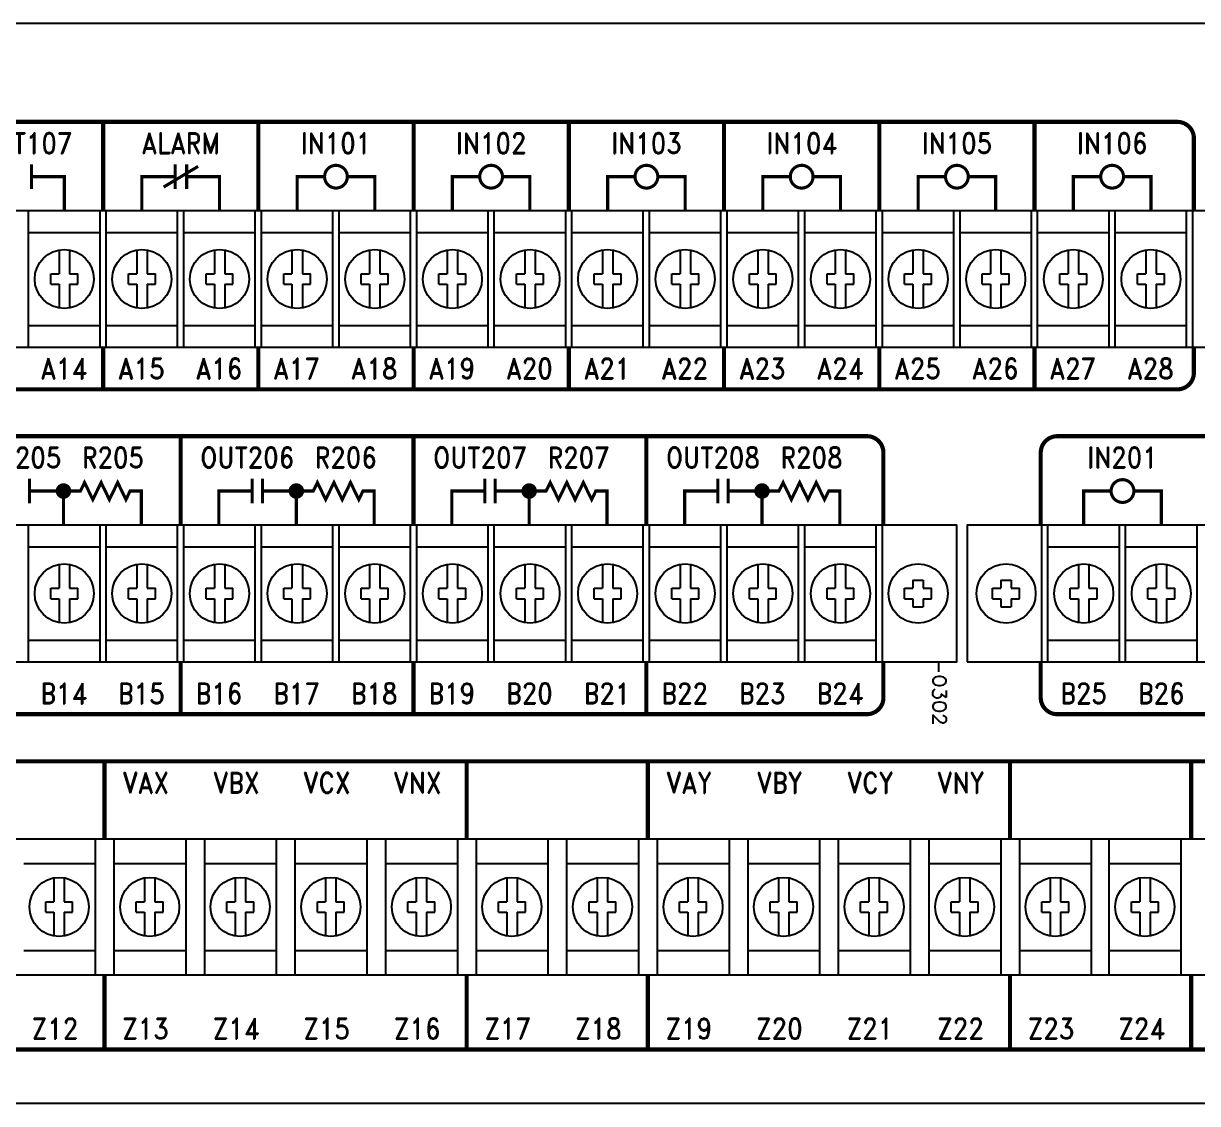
# Model space of a CAD drawing. Extents: x 3.1 to 20.4, y 5.8 to 11.4.
# Drawn here: x 8.7 to 14.38, y 6.14 to 11.36 of the extents above; entities that cross this region are included whole.
import ezdxf
from ezdxf.enums import TextEntityAlignment as Align

# ---------------------------------------------------------------- set-up
doc = ezdxf.new("R2010")
doc.units = 0
doc.header["$MEASUREMENT"] = 0
doc.layers.get('0').update_dxf_attribs({"linetype": 'CONTINUOUS'})
doc.styles.add('ROMAND', font='ROMAND', dxfattribs={"width": 0.875})

msp = doc.modelspace()

# ---------------------------------------------------------------- linework, layer by layer
for p, q in [((20.315, 11.36), (3.185, 11.36)), ((8.7275, 9.795), (8.7275, 10.455)), ((9.0725, 9.795), (9.0725, 10.455)), ((9.1025, 9.795), (9.1025, 10.455)), ((9.4475, 9.795), (9.4475, 10.455)), ((9.4775, 9.795), (9.4775, 10.455)), ((9.8225, 9.795), (9.8225, 10.455)), ((9.8525, 9.795), (9.8525, 10.455)), ((10.1975, 9.795), (10.1975, 10.455)), ((10.2275, 9.795), (10.2275, 10.455)), ((10.5725, 9.795), (10.5725, 10.455)), ((10.6025, 9.795), (10.6025, 10.455)), ((10.9475, 9.795), (10.9475, 10.455)), ((10.9775, 9.795), (10.9775, 10.455)), ((11.3225, 9.795), (11.3225, 10.455)), ((11.3525, 9.795), (11.3525, 10.455)), ((11.6975, 9.795), (11.6975, 10.455)), ((11.7275, 9.795), (11.7275, 10.455)), ((12.0725, 9.795), (12.0725, 10.455)), ((12.1025, 9.795), (12.1025, 10.455)), ((12.4475, 9.795), (12.4475, 10.455)), ((12.4775, 9.795), (12.4775, 10.455)), ((12.8225, 9.795), (12.8225, 10.455)), ((12.8525, 9.795), (12.8525, 10.455)), ((13.1975, 9.795), (13.1975, 10.455)), ((13.2275, 9.795), (13.2275, 10.455)), ((13.5725, 9.795), (13.5725, 10.455)), ((13.6025, 9.795), (13.6025, 10.455)), ((13.9475, 9.795), (13.9475, 10.455)), ((13.9775, 9.795), (13.9775, 10.455)), ((14.3225, 9.795), (14.3225, 10.455)), ((14.3525, 9.795), (14.3525, 10.455)), ((8.7275, 10.35), (9.0725, 10.35)), ((9.1025, 10.35), (9.4475, 10.35)), ((9.4775, 10.35), (9.8225, 10.35)), ((9.8525, 10.35), (10.1975, 10.35)), ((10.2275, 10.35), (10.5725, 10.35)), ((10.6025, 10.35), (10.9475, 10.35)), ((10.9775, 10.35), (11.3225, 10.35)), ((11.3525, 10.35), (11.6975, 10.35)), ((11.7275, 10.35), (12.0725, 10.35)), ((12.1025, 10.35), (12.4475, 10.35)), ((12.4775, 10.35), (12.8225, 10.35)), ((12.8525, 10.35), (13.1975, 10.35)), ((13.2275, 10.35), (13.5725, 10.35)), ((13.6025, 10.35), (13.9475, 10.35)), ((13.9775, 10.35), (14.3225, 10.35)), ((8.7275, 9.9), (9.0725, 9.9)), ((9.1025, 9.9), (9.4475, 9.9)), ((9.4775, 9.9), (9.8225, 9.9)), ((9.8525, 9.9), (10.1975, 9.9)), ((10.2275, 9.9), (10.5725, 9.9)), ((10.6025, 9.9), (10.9475, 9.9)), ((10.9775, 9.9), (11.3225, 9.9)), ((11.3525, 9.9), (11.6975, 9.9)), ((11.7275, 9.9), (12.0725, 9.9)), ((12.1025, 9.9), (12.4475, 9.9)), ((12.4775, 9.9), (12.8225, 9.9)), ((12.8525, 9.9), (13.1975, 9.9)), ((13.2275, 9.9), (13.5725, 9.9)), ((13.6025, 9.9), (13.9475, 9.9)), ((13.9775, 9.9), (14.3225, 9.9)), ((8.7275, 8.275), (8.7275, 8.935)), ((9.0725, 8.275), (9.0725, 8.935)), ((9.1025, 8.275), (9.1025, 8.935)), ((9.4475, 8.275), (9.4475, 8.935)), ((9.4775, 8.275), (9.4775, 8.935)), ((9.8225, 8.275), (9.8225, 8.935)), ((9.8525, 8.275), (9.8525, 8.935)), ((10.1975, 8.275), (10.1975, 8.935)), ((10.2275, 8.275), (10.2275, 8.935)), ((10.5725, 8.275), (10.5725, 8.935)), ((10.6025, 8.275), (10.6025, 8.935)), ((10.9475, 8.275), (10.9475, 8.935)), ((10.9775, 8.275), (10.9775, 8.935)), ((11.3225, 8.275), (11.3225, 8.935)), ((11.3525, 8.275), (11.3525, 8.935)), ((11.6975, 8.275), (11.6975, 8.935)), ((11.7275, 8.275), (11.7275, 8.935)), ((12.0725, 8.275), (12.0725, 8.935)), ((12.1025, 8.275), (12.1025, 8.935)), ((12.4475, 8.275), (12.4475, 8.935)), ((12.4775, 8.275), (12.4775, 8.935)), ((12.8225, 8.275), (12.8225, 8.935)), ((12.8525, 8.275), (12.8525, 8.935)), ((13.6225, 8.275), (13.6225, 8.935)), ((13.6525, 8.275), (13.6525, 8.935)), ((13.9975, 8.275), (13.9975, 8.935)), ((14.0275, 8.275), (14.0275, 8.935)), ((14.3725, 8.275), (14.3725, 8.935)), ((8.7275, 8.83), (9.0725, 8.83)), ((9.1025, 8.83), (9.4475, 8.83)), ((9.4775, 8.83), (9.8225, 8.83)), ((9.8525, 8.83), (10.1975, 8.83)), ((10.2275, 8.83), (10.5725, 8.83)), ((10.6025, 8.83), (10.9475, 8.83)), ((10.9775, 8.83), (11.3225, 8.83)), ((11.3525, 8.83), (11.6975, 8.83)), ((11.7275, 8.83), (12.0725, 8.83)), ((12.1025, 8.83), (12.4475, 8.83)), ((12.4775, 8.83), (12.8225, 8.83)), ((13.6525, 8.83), (13.9975, 8.83)), ((14.0275, 8.83), (14.3725, 8.83)), ((8.7275, 8.38), (9.0725, 8.38)), ((9.1025, 8.38), (9.4475, 8.38)), ((9.4775, 8.38), (9.8225, 8.38)), ((9.8525, 8.38), (10.1975, 8.38)), ((10.2275, 8.38), (10.5725, 8.38)), ((10.6025, 8.38), (10.9475, 8.38)), ((10.9775, 8.38), (11.3225, 8.38)), ((11.3525, 8.38), (11.6975, 8.38)), ((11.7275, 8.38), (12.0725, 8.38)), ((12.1025, 8.38), (12.4475, 8.38)), ((12.4775, 8.38), (12.8225, 8.38)), ((13.6525, 8.38), (13.9975, 8.38)), ((14.0275, 8.38), (14.3725, 8.38)), ((13.1237, 8.2259), (13.1236, 8.2259)), ((13.1237, 8.275), (13.1237, 8.2259)), ((13.0989, 8.1949), (13.0959, 8.1856)), ((13.0959, 8.1856), (13.0959, 8.1793)), ((13.0959, 8.1793), (13.0989, 8.1701)), ((13.1081, 8.201), (13.0989, 8.1949)), ((13.0989, 8.1701), (13.1081, 8.1639)), ((13.1237, 8.2042), (13.1081, 8.201)), ((13.133, 8.2042), (13.1237, 8.2042)), ((13.1484, 8.201), (13.133, 8.2042)), ((13.1577, 8.1949), (13.1484, 8.201)), ((13.1484, 8.1639), (13.1577, 8.1701)), ((13.1608, 8.1856), (13.1577, 8.1949)), ((13.1577, 8.1701), (13.1608, 8.1793)), ((13.1608, 8.1856), (13.1607, 8.1856)), ((13.1608, 8.1793), (13.1608, 8.1856)), ((13.0959, 8.1268), (13.0989, 8.1361)), ((13.0959, 8.1175), (13.0959, 8.1268)), ((13.0989, 8.1083), (13.0959, 8.1175)), ((13.0989, 8.1361), (13.102, 8.1392)), ((13.102, 8.1392), (13.1081, 8.1422)), ((13.1081, 8.1422), (13.108, 8.1422)), ((13.1081, 8.1639), (13.1237, 8.1608)), ((13.1237, 8.1608), (13.133, 8.1608)), ((13.133, 8.1608), (13.1484, 8.1639)), ((13.136, 8.1114), (13.133, 8.1051)), ((13.1608, 8.1021), (13.136, 8.1207)), ((13.136, 8.1207), (13.136, 8.1114)), ((13.1608, 8.1361), (13.1608, 8.1021)), ((13.0989, 8.0711), (13.0959, 8.0619)), ((13.0959, 8.0619), (13.0959, 8.0556)), ((13.0959, 8.0556), (13.0989, 8.0463)), ((13.1052, 8.1021), (13.0989, 8.1083)), ((13.1081, 8.0773), (13.0989, 8.0711)), ((13.1144, 8.099), (13.1052, 8.1021)), ((13.1237, 8.0804), (13.1081, 8.0773)), ((13.1206, 8.099), (13.1144, 8.099)), ((13.1299, 8.1021), (13.1206, 8.099)), ((13.133, 8.0804), (13.1237, 8.0804)), ((13.133, 8.1051), (13.1299, 8.1021)), ((13.1484, 8.0773), (13.133, 8.0804)), ((13.1577, 8.0711), (13.1484, 8.0773)), ((13.1608, 8.0619), (13.1577, 8.0711)), ((13.1577, 8.0463), (13.1608, 8.0556)), ((13.1608, 8.0619), (13.1607, 8.0619)), ((13.1608, 8.0556), (13.1608, 8.0619)), ((13.1267, 7.9875), (13.0959, 8.0184)), ((13.0959, 8.0184), (13.0959, 7.9752)), ((13.0989, 8.0463), (13.1081, 8.0402)), ((13.1081, 8.0402), (13.1237, 8.037)), ((13.1237, 8.037), (13.133, 8.037)), ((13.133, 8.037), (13.1484, 8.0402)), ((13.1453, 8.0153), (13.1484, 8.0153)), ((13.1484, 8.0402), (13.1577, 8.0463)), ((13.1484, 8.0153), (13.1545, 8.0123)), ((13.1545, 8.0123), (13.1577, 8.0092)), ((13.1577, 8.0092), (13.1608, 8.003)), ((13.1608, 8.003), (13.1608, 7.9906)), ((13.0959, 7.9752), (13.0957, 7.9752)), ((13.136, 7.9813), (13.1267, 7.9875)), ((13.1423, 7.9782), (13.136, 7.9813)), ((13.1484, 7.9782), (13.1423, 7.9782)), ((13.1545, 7.9813), (13.1484, 7.9782)), ((13.1577, 7.9845), (13.1545, 7.9813)), ((13.1608, 7.9906), (13.1577, 7.9845)), ((8.7038, 7.3), (9.0488, 7.3)), ((9.1413, 7.3), (9.4863, 7.3)), ((9.5788, 7.3), (9.9238, 7.3)), ((10.0162, 7.3), (10.3613, 7.3)), ((10.4537, 7.3), (10.7988, 7.3)), ((10.8912, 7.3), (11.2363, 7.3)), ((11.3287, 7.3), (11.6738, 7.3)), ((11.7662, 7.3), (12.1113, 7.3)), ((12.2037, 7.3), (12.5488, 7.3)), ((12.6412, 7.3), (12.9863, 7.3)), ((13.0787, 7.3), (13.4238, 7.3)), ((13.5162, 7.3), (13.8613, 7.3)), ((13.9494, 7.3), (14.2944, 7.3)), ((8.7038, 6.88), (9.0488, 6.88)), ((9.1413, 6.88), (9.4863, 6.88)), ((9.5788, 6.88), (9.9238, 6.88)), ((10.0162, 6.88), (10.3613, 6.88)), ((10.4537, 6.88), (10.7988, 6.88)), ((10.8912, 6.88), (11.2363, 6.88)), ((11.3287, 6.88), (11.6738, 6.88)), ((11.7662, 6.88), (12.1113, 6.88)), ((12.2037, 6.88), (12.5488, 6.88)), ((12.6412, 6.88), (12.9863, 6.88)), ((13.0787, 6.88), (13.4238, 6.88)), ((13.5162, 6.88), (13.8613, 6.88)), ((13.9494, 6.88), (14.2944, 6.88)), ((20.315, 6.14), (3.185, 6.14))]:
    msp.add_line(p, q)
at = {"linetype": 'CONTINUOUS'}
for p, q in [((8.875, 10.2658), (8.875, 10.15)), ((8.925, 10.2658), (8.925, 10.15)), ((9.25, 10.2658), (9.25, 10.15)), ((9.3, 10.2658), (9.3, 10.15)), ((9.625, 10.2658), (9.625, 10.15)), ((9.675, 10.2658), (9.675, 10.15)), ((10, 10.2658), (10, 10.15)), ((10.05, 10.2658), (10.05, 10.15)), ((10.375, 10.2658), (10.375, 10.15)), ((10.425, 10.2658), (10.425, 10.15)), ((10.75, 10.2658), (10.75, 10.15)), ((10.8, 10.2658), (10.8, 10.15)), ((11.125, 10.2658), (11.125, 10.15)), ((11.175, 10.2658), (11.175, 10.15)), ((11.5, 10.2658), (11.5, 10.15)), ((11.55, 10.2658), (11.55, 10.15)), ((11.875, 10.2658), (11.875, 10.15)), ((11.925, 10.2658), (11.925, 10.15)), ((12.25, 10.2658), (12.25, 10.15)), ((12.3, 10.2658), (12.3, 10.15)), ((12.625, 10.2658), (12.625, 10.15)), ((12.675, 10.2658), (12.675, 10.15)), ((13, 10.2658), (13, 10.15)), ((13.05, 10.2658), (13.05, 10.15)), ((13.375, 10.2658), (13.375, 10.15)), ((13.425, 10.2658), (13.425, 10.15)), ((13.75, 10.2658), (13.75, 10.15)), ((13.8, 10.2658), (13.8, 10.15)), ((14.125, 10.2658), (14.125, 10.15)), ((14.175, 10.2658), (14.175, 10.15)), ((8.835, 10.15), (8.875, 10.15)), ((8.835, 10.1), (8.835, 10.15)), ((8.835, 10.1), (8.875, 10.1)), ((8.875, 10.1), (8.875, 9.9842)), ((8.925, 10.15), (8.965, 10.15)), ((8.925, 10.1), (8.925, 9.9842)), ((8.925, 10.1), (8.965, 10.1)), ((8.965, 10.1), (8.965, 10.15)), ((9.21, 10.15), (9.25, 10.15)), ((9.21, 10.1), (9.21, 10.15)), ((9.21, 10.1), (9.25, 10.1)), ((9.25, 10.1), (9.25, 9.9842)), ((9.3, 10.15), (9.34, 10.15)), ((9.3, 10.1), (9.3, 9.9842)), ((9.3, 10.1), (9.34, 10.1)), ((9.34, 10.1), (9.34, 10.15)), ((9.585, 10.15), (9.625, 10.15)), ((9.585, 10.1), (9.585, 10.15)), ((9.585, 10.1), (9.625, 10.1)), ((9.625, 10.1), (9.625, 9.9842)), ((9.675, 10.15), (9.715, 10.15)), ((9.675, 10.1), (9.675, 9.9842)), ((9.675, 10.1), (9.715, 10.1)), ((9.715, 10.1), (9.715, 10.15)), ((9.96, 10.1), (9.96, 10.15)), ((9.96, 10.15), (10, 10.15)), ((9.96, 10.1), (10, 10.1)), ((10, 10.1), (10, 9.9842)), ((10.05, 10.15), (10.09, 10.15)), ((10.05, 10.1), (10.05, 9.9842)), ((10.05, 10.1), (10.09, 10.1)), ((10.09, 10.1), (10.09, 10.15)), ((10.335, 10.15), (10.375, 10.15)), ((10.335, 10.1), (10.335, 10.15)), ((10.335, 10.1), (10.375, 10.1)), ((10.375, 10.1), (10.375, 9.9842)), ((10.425, 10.15), (10.465, 10.15)), ((10.425, 10.1), (10.425, 9.9842)), ((10.425, 10.1), (10.465, 10.1)), ((10.465, 10.1), (10.465, 10.15)), ((10.71, 10.1), (10.71, 10.15)), ((10.71, 10.15), (10.75, 10.15)), ((10.71, 10.1), (10.75, 10.1)), ((10.75, 10.1), (10.75, 9.9842)), ((10.8, 10.15), (10.84, 10.15)), ((10.8, 10.1), (10.84, 10.1)), ((10.8, 10.1), (10.8, 9.9842)), ((10.84, 10.1), (10.84, 10.15)), ((11.085, 10.1), (11.085, 10.15)), ((11.085, 10.15), (11.125, 10.15)), ((11.085, 10.1), (11.125, 10.1)), ((11.125, 10.1), (11.125, 9.9842)), ((11.175, 10.15), (11.215, 10.15)), ((11.175, 10.1), (11.175, 9.9842)), ((11.175, 10.1), (11.215, 10.1)), ((11.215, 10.1), (11.215, 10.15)), ((11.46, 10.1), (11.46, 10.15)), ((11.46, 10.15), (11.5, 10.15)), ((11.46, 10.1), (11.5, 10.1)), ((11.5, 10.1), (11.5, 9.9842)), ((11.55, 10.15), (11.59, 10.15)), ((11.55, 10.1), (11.55, 9.9842)), ((11.55, 10.1), (11.59, 10.1)), ((11.59, 10.1), (11.59, 10.15)), ((11.835, 10.1), (11.835, 10.15)), ((11.835, 10.15), (11.875, 10.15)), ((11.835, 10.1), (11.875, 10.1)), ((11.875, 10.1), (11.875, 9.9842)), ((11.925, 10.15), (11.965, 10.15)), ((11.925, 10.1), (11.925, 9.9842)), ((11.925, 10.1), (11.965, 10.1)), ((11.965, 10.1), (11.965, 10.15)), ((12.21, 10.1), (12.21, 10.15)), ((12.21, 10.15), (12.25, 10.15)), ((12.21, 10.1), (12.25, 10.1)), ((12.25, 10.1), (12.25, 9.9842)), ((12.3, 10.15), (12.34, 10.15)), ((12.3, 10.1), (12.3, 9.9842)), ((12.3, 10.1), (12.34, 10.1)), ((12.34, 10.1), (12.34, 10.15)), ((12.585, 10.1), (12.585, 10.15)), ((12.585, 10.15), (12.625, 10.15)), ((12.585, 10.1), (12.625, 10.1)), ((12.625, 10.1), (12.625, 9.9842)), ((12.675, 10.15), (12.715, 10.15)), ((12.675, 10.1), (12.675, 9.9842)), ((12.675, 10.1), (12.715, 10.1)), ((12.715, 10.1), (12.715, 10.15)), ((12.96, 10.1), (12.96, 10.15)), ((12.96, 10.15), (13, 10.15)), ((12.96, 10.1), (13, 10.1)), ((13, 10.1), (13, 9.9842)), ((13.05, 10.15), (13.09, 10.15)), ((13.05, 10.1), (13.09, 10.1)), ((13.05, 10.1), (13.05, 9.9842)), ((13.09, 10.1), (13.09, 10.15)), ((13.335, 10.1), (13.335, 10.15)), ((13.335, 10.15), (13.375, 10.15)), ((13.335, 10.1), (13.375, 10.1)), ((13.375, 10.1), (13.375, 9.9842)), ((13.425, 10.15), (13.465, 10.15)), ((13.425, 10.1), (13.465, 10.1)), ((13.425, 10.1), (13.425, 9.9842)), ((13.465, 10.1), (13.465, 10.15)), ((13.71, 10.1), (13.71, 10.15)), ((13.71, 10.15), (13.75, 10.15)), ((13.71, 10.1), (13.75, 10.1)), ((13.75, 10.1), (13.75, 9.9842)), ((13.8, 10.15), (13.84, 10.15)), ((13.8, 10.1), (13.84, 10.1)), ((13.8, 10.1), (13.8, 9.9842)), ((13.84, 10.1), (13.84, 10.15)), ((14.085, 10.1), (14.085, 10.15)), ((14.085, 10.15), (14.125, 10.15)), ((14.085, 10.1), (14.125, 10.1)), ((14.125, 10.1), (14.125, 9.9842)), ((14.175, 10.15), (14.215, 10.15)), ((14.175, 10.1), (14.215, 10.1)), ((14.175, 10.1), (14.175, 9.9842)), ((14.215, 10.1), (14.215, 10.15)), ((8.875, 8.7458), (8.875, 8.63)), ((8.925, 8.7458), (8.925, 8.63)), ((9.25, 8.7458), (9.25, 8.63)), ((9.3, 8.7458), (9.3, 8.63)), ((9.625, 8.7458), (9.625, 8.63)), ((9.675, 8.7458), (9.675, 8.63)), ((10, 8.7458), (10, 8.63)), ((10.05, 8.7458), (10.05, 8.63)), ((10.375, 8.7458), (10.375, 8.63)), ((10.425, 8.7458), (10.425, 8.63)), ((10.75, 8.7458), (10.75, 8.63)), ((10.8, 8.7458), (10.8, 8.63)), ((11.125, 8.7458), (11.125, 8.63)), ((11.175, 8.7458), (11.175, 8.63)), ((11.5, 8.7458), (11.5, 8.63)), ((11.55, 8.7458), (11.55, 8.63)), ((11.875, 8.7458), (11.875, 8.63)), ((11.925, 8.7458), (11.925, 8.63)), ((12.25, 8.7458), (12.25, 8.63)), ((12.3, 8.7458), (12.3, 8.63)), ((12.625, 8.7458), (12.625, 8.63)), ((12.675, 8.7458), (12.675, 8.63)), ((13.8, 8.7458), (13.8, 8.63)), ((13.85, 8.7458), (13.85, 8.63)), ((14.175, 8.7458), (14.175, 8.63)), ((14.225, 8.7458), (14.225, 8.63)), ((8.835, 8.63), (8.875, 8.63)), ((8.835, 8.58), (8.835, 8.63)), ((8.925, 8.63), (8.965, 8.63)), ((8.965, 8.58), (8.965, 8.63)), ((9.21, 8.63), (9.25, 8.63)), ((9.21, 8.58), (9.21, 8.63)), ((9.3, 8.63), (9.34, 8.63)), ((9.34, 8.58), (9.34, 8.63)), ((9.585, 8.63), (9.625, 8.63)), ((9.585, 8.58), (9.585, 8.63)), ((9.675, 8.63), (9.715, 8.63)), ((9.715, 8.58), (9.715, 8.63)), ((9.96, 8.58), (9.96, 8.63)), ((9.96, 8.63), (10, 8.63)), ((10.05, 8.63), (10.09, 8.63)), ((10.09, 8.58), (10.09, 8.63)), ((10.335, 8.63), (10.375, 8.63)), ((10.335, 8.58), (10.335, 8.63)), ((10.425, 8.63), (10.465, 8.63)), ((10.465, 8.58), (10.465, 8.63)), ((10.71, 8.58), (10.71, 8.63)), ((10.71, 8.63), (10.75, 8.63)), ((10.8, 8.63), (10.84, 8.63)), ((10.84, 8.58), (10.84, 8.63)), ((11.085, 8.58), (11.085, 8.63)), ((11.085, 8.63), (11.125, 8.63)), ((11.175, 8.63), (11.215, 8.63)), ((11.215, 8.58), (11.215, 8.63)), ((11.46, 8.58), (11.46, 8.63)), ((11.46, 8.63), (11.5, 8.63)), ((11.55, 8.63), (11.59, 8.63)), ((11.59, 8.58), (11.59, 8.63)), ((11.835, 8.58), (11.835, 8.63)), ((11.835, 8.63), (11.875, 8.63)), ((11.925, 8.63), (11.965, 8.63)), ((11.965, 8.58), (11.965, 8.63)), ((12.21, 8.58), (12.21, 8.63)), ((12.21, 8.63), (12.25, 8.63)), ((12.3, 8.63), (12.34, 8.63)), ((12.34, 8.58), (12.34, 8.63)), ((12.585, 8.58), (12.585, 8.63)), ((12.585, 8.63), (12.625, 8.63)), ((12.675, 8.63), (12.715, 8.63)), ((12.715, 8.58), (12.715, 8.63)), ((12.96, 8.63), (13, 8.63)), ((12.96, 8.58), (12.96, 8.63)), ((13, 8.67), (13, 8.63)), ((13, 8.67), (13.05, 8.67)), ((13.05, 8.67), (13.05, 8.63)), ((13.05, 8.63), (13.09, 8.63)), ((13.09, 8.58), (13.09, 8.63)), ((13.385, 8.58), (13.385, 8.63)), ((13.385, 8.63), (13.425, 8.63)), ((13.425, 8.67), (13.425, 8.63)), ((13.425, 8.67), (13.475, 8.67)), ((13.475, 8.67), (13.475, 8.63)), ((13.475, 8.63), (13.515, 8.63)), ((13.515, 8.58), (13.515, 8.63)), ((13.76, 8.58), (13.76, 8.63)), ((13.76, 8.63), (13.8, 8.63)), ((13.85, 8.63), (13.89, 8.63)), ((13.89, 8.58), (13.89, 8.63)), ((14.135, 8.58), (14.135, 8.63)), ((14.135, 8.63), (14.175, 8.63)), ((14.225, 8.63), (14.265, 8.63)), ((14.265, 8.58), (14.265, 8.63)), ((8.835, 8.58), (8.875, 8.58)), ((8.875, 8.58), (8.875, 8.4642)), ((8.925, 8.58), (8.925, 8.4642)), ((8.925, 8.58), (8.965, 8.58)), ((9.21, 8.58), (9.25, 8.58)), ((9.25, 8.58), (9.25, 8.4642)), ((9.3, 8.58), (9.3, 8.4642)), ((9.3, 8.58), (9.34, 8.58)), ((9.585, 8.58), (9.625, 8.58)), ((9.625, 8.58), (9.625, 8.4642)), ((9.675, 8.58), (9.675, 8.4642)), ((9.675, 8.58), (9.715, 8.58)), ((9.96, 8.58), (10, 8.58)), ((10, 8.58), (10, 8.4642)), ((10.05, 8.58), (10.05, 8.4642)), ((10.05, 8.58), (10.09, 8.58)), ((10.335, 8.58), (10.375, 8.58)), ((10.375, 8.58), (10.375, 8.4642)), ((10.425, 8.58), (10.425, 8.4642)), ((10.425, 8.58), (10.465, 8.58)), ((10.71, 8.58), (10.75, 8.58)), ((10.75, 8.58), (10.75, 8.4642)), ((10.8, 8.58), (10.84, 8.58)), ((10.8, 8.58), (10.8, 8.4642)), ((11.085, 8.58), (11.125, 8.58)), ((11.125, 8.58), (11.125, 8.4642)), ((11.175, 8.58), (11.175, 8.4642)), ((11.175, 8.58), (11.215, 8.58)), ((11.46, 8.58), (11.5, 8.58)), ((11.5, 8.58), (11.5, 8.4642)), ((11.55, 8.58), (11.55, 8.4642)), ((11.55, 8.58), (11.59, 8.58)), ((11.835, 8.58), (11.875, 8.58)), ((11.875, 8.58), (11.875, 8.4642)), ((11.925, 8.58), (11.925, 8.4642)), ((11.925, 8.58), (11.965, 8.58)), ((12.21, 8.58), (12.25, 8.58)), ((12.25, 8.58), (12.25, 8.4642)), ((12.3, 8.58), (12.3, 8.4642)), ((12.3, 8.58), (12.34, 8.58)), ((12.585, 8.58), (12.625, 8.58)), ((12.625, 8.58), (12.625, 8.4642)), ((12.675, 8.58), (12.675, 8.4642)), ((12.675, 8.58), (12.715, 8.58)), ((12.96, 8.58), (13, 8.58)), ((13, 8.58), (13, 8.54)), ((13.05, 8.58), (13.05, 8.54)), ((13.05, 8.58), (13.09, 8.58)), ((13.385, 8.58), (13.425, 8.58)), ((13.425, 8.58), (13.425, 8.54)), ((13.475, 8.58), (13.515, 8.58)), ((13.475, 8.58), (13.475, 8.54)), ((13.76, 8.58), (13.8, 8.58)), ((13.8, 8.58), (13.8, 8.4642)), ((13.85, 8.58), (13.85, 8.4642)), ((13.85, 8.58), (13.89, 8.58)), ((14.135, 8.58), (14.175, 8.58)), ((14.175, 8.58), (14.175, 8.4642)), ((14.225, 8.58), (14.225, 8.4642)), ((14.225, 8.58), (14.265, 8.58)), ((13, 8.54), (13.05, 8.54)), ((13.425, 8.54), (13.475, 8.54)), ((9.0493, 7.418), (9.0493, 6.762)), ((9.1393, 7.418), (9.1393, 6.762)), ((9.4868, 7.418), (9.4868, 6.762)), ((9.5768, 7.418), (9.5768, 6.762)), ((9.9243, 7.418), (9.9243, 6.762)), ((10.0143, 7.418), (10.0143, 6.762)), ((10.3618, 7.418), (10.3618, 6.762)), ((10.4518, 7.418), (10.4518, 6.762)), ((10.7993, 7.418), (10.7993, 6.762)), ((10.8893, 7.418), (10.8893, 6.762)), ((11.2368, 7.418), (11.2368, 6.762)), ((11.3268, 7.418), (11.3268, 6.762)), ((11.6743, 7.418), (11.6743, 6.762)), ((11.7643, 7.418), (11.7643, 6.762)), ((12.1118, 7.418), (12.1118, 6.762)), ((12.2018, 7.418), (12.2018, 6.762)), ((12.5493, 7.418), (12.5493, 6.762)), ((12.6393, 7.418), (12.6393, 6.762)), ((12.9868, 7.418), (12.9868, 6.762)), ((13.0768, 7.418), (13.0768, 6.762)), ((13.4243, 7.418), (13.4243, 6.762)), ((13.5143, 7.418), (13.5143, 6.762)), ((13.8618, 7.418), (13.8618, 6.762)), ((13.9469, 7.418), (13.9469, 6.762)), ((14.2949, 7.418), (14.2949, 6.762)), ((8.85, 7.2308), (8.85, 7.115)), ((8.9, 7.2308), (8.9, 7.115)), ((9.2875, 7.2308), (9.2875, 7.115)), ((9.3375, 7.2308), (9.3375, 7.115)), ((9.725, 7.2308), (9.725, 7.115)), ((9.775, 7.2308), (9.775, 7.115)), ((10.1625, 7.2308), (10.1625, 7.115)), ((10.2125, 7.2308), (10.2125, 7.115)), ((10.6, 7.2308), (10.6, 7.115)), ((10.65, 7.2308), (10.65, 7.115)), ((11.0375, 7.2308), (11.0375, 7.115)), ((11.0875, 7.2308), (11.0875, 7.115)), ((11.475, 7.2308), (11.475, 7.115)), ((11.525, 7.2308), (11.525, 7.115)), ((11.9125, 7.2308), (11.9125, 7.115)), ((11.9625, 7.2308), (11.9625, 7.115)), ((12.35, 7.2308), (12.35, 7.115)), ((12.4, 7.2308), (12.4, 7.115)), ((12.7875, 7.2308), (12.7875, 7.115)), ((12.8375, 7.2308), (12.8375, 7.115)), ((13.225, 7.2308), (13.225, 7.115)), ((13.275, 7.2308), (13.275, 7.115)), ((13.6625, 7.2308), (13.6625, 7.115)), ((13.7125, 7.2308), (13.7125, 7.115)), ((14.0957, 7.2308), (14.0957, 7.115)), ((14.1457, 7.2308), (14.1457, 7.115)), ((8.81, 7.115), (8.85, 7.115)), ((8.81, 7.065), (8.81, 7.115)), ((8.9, 7.115), (8.94, 7.115)), ((8.94, 7.065), (8.94, 7.115)), ((9.2475, 7.115), (9.2875, 7.115)), ((9.2475, 7.065), (9.2475, 7.115)), ((9.3375, 7.115), (9.3775, 7.115)), ((9.3775, 7.065), (9.3775, 7.115)), ((9.685, 7.115), (9.725, 7.115)), ((9.685, 7.065), (9.685, 7.115)), ((9.775, 7.115), (9.815, 7.115)), ((9.815, 7.065), (9.815, 7.115)), ((10.1225, 7.115), (10.1625, 7.115)), ((10.1225, 7.065), (10.1225, 7.115)), ((10.2125, 7.115), (10.2525, 7.115)), ((10.2525, 7.065), (10.2525, 7.115)), ((10.56, 7.115), (10.6, 7.115)), ((10.56, 7.065), (10.56, 7.115)), ((10.65, 7.115), (10.69, 7.115)), ((10.69, 7.065), (10.69, 7.115)), ((10.9975, 7.115), (11.0375, 7.115)), ((10.9975, 7.065), (10.9975, 7.115)), ((11.0875, 7.115), (11.1275, 7.115)), ((11.1275, 7.065), (11.1275, 7.115)), ((11.435, 7.115), (11.475, 7.115)), ((11.435, 7.065), (11.435, 7.115)), ((11.525, 7.115), (11.565, 7.115)), ((11.565, 7.065), (11.565, 7.115)), ((11.8725, 7.115), (11.9125, 7.115)), ((11.8725, 7.065), (11.8725, 7.115)), ((11.9625, 7.115), (12.0025, 7.115)), ((12.0025, 7.065), (12.0025, 7.115)), ((12.31, 7.115), (12.35, 7.115)), ((12.31, 7.065), (12.31, 7.115)), ((12.4, 7.115), (12.44, 7.115)), ((12.44, 7.065), (12.44, 7.115)), ((12.7475, 7.115), (12.7875, 7.115)), ((12.7475, 7.065), (12.7475, 7.115)), ((12.8375, 7.115), (12.8775, 7.115)), ((12.8775, 7.065), (12.8775, 7.115)), ((13.185, 7.115), (13.225, 7.115)), ((13.185, 7.065), (13.185, 7.115)), ((13.275, 7.115), (13.315, 7.115)), ((13.315, 7.065), (13.315, 7.115)), ((13.6225, 7.115), (13.6625, 7.115)), ((13.6225, 7.065), (13.6225, 7.115)), ((13.7125, 7.115), (13.7525, 7.115)), ((13.7525, 7.065), (13.7525, 7.115)), ((14.0557, 7.115), (14.0957, 7.115)), ((14.0557, 7.065), (14.0557, 7.115)), ((14.1457, 7.115), (14.1857, 7.115)), ((14.1857, 7.065), (14.1857, 7.115)), ((8.81, 7.065), (8.85, 7.065)), ((8.85, 7.065), (8.85, 6.9492)), ((8.9, 7.065), (8.9, 6.9492)), ((8.9, 7.065), (8.94, 7.065)), ((9.2475, 7.065), (9.2875, 7.065)), ((9.2875, 7.065), (9.2875, 6.9492)), ((9.3375, 7.065), (9.3375, 6.9492)), ((9.3375, 7.065), (9.3775, 7.065)), ((9.685, 7.065), (9.725, 7.065)), ((9.725, 7.065), (9.725, 6.9492)), ((9.775, 7.065), (9.775, 6.9492)), ((9.775, 7.065), (9.815, 7.065)), ((10.1225, 7.065), (10.1625, 7.065)), ((10.1625, 7.065), (10.1625, 6.9492)), ((10.2125, 7.065), (10.2125, 6.9492)), ((10.2125, 7.065), (10.2525, 7.065)), ((10.56, 7.065), (10.6, 7.065)), ((10.6, 7.065), (10.6, 6.9492)), ((10.65, 7.065), (10.65, 6.9492)), ((10.65, 7.065), (10.69, 7.065)), ((10.9975, 7.065), (11.0375, 7.065)), ((11.0375, 7.065), (11.0375, 6.9492)), ((11.0875, 7.065), (11.0875, 6.9492)), ((11.0875, 7.065), (11.1275, 7.065)), ((11.435, 7.065), (11.475, 7.065)), ((11.475, 7.065), (11.475, 6.9492)), ((11.525, 7.065), (11.525, 6.9492)), ((11.525, 7.065), (11.565, 7.065)), ((11.8725, 7.065), (11.9125, 7.065)), ((11.9125, 7.065), (11.9125, 6.9492)), ((11.9625, 7.065), (11.9625, 6.9492)), ((11.9625, 7.065), (12.0025, 7.065)), ((12.31, 7.065), (12.35, 7.065)), ((12.35, 7.065), (12.35, 6.9492)), ((12.4, 7.065), (12.4, 6.9492)), ((12.4, 7.065), (12.44, 7.065)), ((12.7475, 7.065), (12.7875, 7.065)), ((12.7875, 7.065), (12.7875, 6.9492)), ((12.8375, 7.065), (12.8375, 6.9492)), ((12.8375, 7.065), (12.8775, 7.065)), ((13.185, 7.065), (13.225, 7.065)), ((13.225, 7.065), (13.225, 6.9492)), ((13.275, 7.065), (13.275, 6.9492)), ((13.275, 7.065), (13.315, 7.065)), ((13.6225, 7.065), (13.6625, 7.065)), ((13.6625, 7.065), (13.6625, 6.9492)), ((13.7125, 7.065), (13.7125, 6.9492)), ((13.7125, 7.065), (13.7525, 7.065)), ((14.0557, 7.065), (14.0957, 7.065)), ((14.0957, 7.065), (14.0957, 6.9492)), ((14.1457, 7.065), (14.1457, 6.9492)), ((14.1457, 7.065), (14.1857, 7.065))]:
    msp.add_line(p, q, dxfattribs=at)
at = {"const_width": 0.02}
for points in [[(14.3575, 10.455), (14.3575, 10.8045, 0.414214), (14.2775, 10.8845), (3.8975, 10.8845, 0.414214), (3.8175, 10.8045), (3.8175, 10.455)], [(3.8175, 9.795), (3.8175, 9.6717, 0.414214), (3.8975, 9.5917), (14.2775, 9.5917, 0.414214), (14.3575, 9.6717), (14.3575, 9.795)], [(12.8575, 8.935), (12.8575, 9.2853, 0.414214), (12.7775, 9.3653), (3.8975, 9.3653, 0.414214), (3.8175, 9.2853), (3.8175, 8.935)], [(19.6575, 8.935), (19.6575, 9.2853, 0.414214), (19.5775, 9.3653), (13.6975, 9.3653, 0.414214), (13.6175, 9.2853), (13.6175, 8.935)], [(3.8175, 8.275), (3.8175, 8.1017, 0.414214), (3.8975, 8.0217), (12.7775, 8.0217, 0.414214), (12.8575, 8.1017), (12.8575, 8.275)], [(13.6175, 8.275), (13.6175, 8.1017, 0.414214), (13.6975, 8.0217), (19.5775, 8.0217, 0.414214), (19.6575, 8.1017), (19.6575, 8.275)]]:
    msp.add_lwpolyline(points, format="xyb", dxfattribs=at)
for points, const_width in [([(9.0875, 10.455), (9.0875, 10.8845)], 0.02), ([(9.8375, 10.455), (9.8375, 10.8845)], 0.02), ([(10.5875, 10.455), (10.5875, 10.8845)], 0.02), ([(11.3375, 10.455), (11.3375, 10.8845)], 0.02), ([(12.0875, 10.455), (12.0875, 10.8845)], 0.02), ([(12.8375, 10.455), (12.8375, 10.8845)], 0.02), ([(13.5875, 10.455), (13.5875, 10.8845)], 0.02), ([(8.7412, 10.6794), (8.7412, 10.5594)], 0.015), ([(9.38, 10.5694), (9.5464, 10.6694)], 0.015), ([(9.4357, 10.6794), (9.4357, 10.5594)], 0.015), ([(9.4912, 10.6794), (9.4912, 10.5594)], 0.015), ([(8.7412, 10.6194), (8.9, 10.6194), (8.9, 10.455)], 0.015), ([(9.275, 10.455), (9.275, 10.6194), (9.4357, 10.6194)], 0.015), ([(9.4912, 10.6194), (9.65, 10.6194), (9.65, 10.455)], 0.015), ([(10.025, 10.455), (10.025, 10.6194), (10.1575, 10.6194)], 0.015), ([(10.4, 10.455), (10.4, 10.6194), (10.2675, 10.6194)], 0.015), ([(10.7745, 10.455), (10.7745, 10.6194), (10.907, 10.6194)], 0.015), ([(11.1495, 10.455), (11.1495, 10.6194), (11.017, 10.6194)], 0.015), ([(11.525, 10.455), (11.525, 10.6194), (11.6575, 10.6194)], 0.015), ([(11.9, 10.455), (11.9, 10.6194), (11.7675, 10.6194)], 0.015), ([(12.275, 10.455), (12.275, 10.6194), (12.4075, 10.6194)], 0.015), ([(12.65, 10.455), (12.65, 10.6194), (12.5175, 10.6194)], 0.015), ([(13.025, 10.455), (13.025, 10.6194), (13.1575, 10.6194)], 0.015), ([(13.4, 10.455), (13.4, 10.6194), (13.2675, 10.6194)], 0.015), ([(13.775, 10.455), (13.775, 10.6194), (13.9075, 10.6194)], 0.015), ([(14.15, 10.455), (14.15, 10.6194), (14.0175, 10.6194)], 0.015), ([(9.0875, 9.5917), (9.0875, 9.795)], 0.02), ([(9.8375, 9.5917), (9.8375, 9.795)], 0.02), ([(10.5875, 9.5917), (10.5875, 9.795)], 0.02), ([(11.3375, 9.5917), (11.3375, 9.795)], 0.02), ([(12.0875, 9.5917), (12.0875, 9.795)], 0.02), ([(12.8375, 9.5917), (12.8375, 9.795)], 0.02), ([(13.5875, 9.5917), (13.5875, 9.795)], 0.02), ([(9.462, 8.935), (9.462, 9.3653)], 0.02), ([(10.587, 8.935), (10.587, 9.3653)], 0.02), ([(11.712, 8.935), (11.712, 9.3653)], 0.02), ([(8.7322, 9.1602), (8.7322, 9.0402)], 0.015), ([(8.7322, 9.1002), (8.9778, 9.1002), (8.9978, 9.1414), (9.0378, 9.0589), (9.0778, 9.1414), (9.1178, 9.0589), (9.1578, 9.1414), (9.1978, 9.0589), (9.2178, 9.1002), (9.272, 9.1002), (9.272, 8.935)], 0.015), ([(9.8072, 9.1602), (9.8072, 9.0402)], 0.015), ([(9.8572, 9.1602), (9.8572, 9.0402)], 0.015), ([(9.8572, 9.1002), (10.1028, 9.1002), (10.1228, 9.1414), (10.1628, 9.0589), (10.2028, 9.1414), (10.2428, 9.0589), (10.2828, 9.1414), (10.3228, 9.0589), (10.3428, 9.1002), (10.397, 9.1002), (10.397, 8.935)], 0.015), ([(10.9322, 9.1602), (10.9322, 9.0402)], 0.015), ([(10.9822, 9.1602), (10.9822, 9.0402)], 0.015), ([(10.9822, 9.1002), (11.2278, 9.1002), (11.2478, 9.1414), (11.2878, 9.0589), (11.3278, 9.1414), (11.3678, 9.0589), (11.4078, 9.1414), (11.4478, 9.0589), (11.4678, 9.1002), (11.522, 9.1002), (11.522, 8.935)], 0.015), ([(12.0572, 9.1602), (12.0572, 9.0402)], 0.015), ([(12.1072, 9.1602), (12.1072, 9.0402)], 0.015), ([(12.1072, 9.1002), (12.3528, 9.1002), (12.3728, 9.1414), (12.4128, 9.0589), (12.4528, 9.1414), (12.4928, 9.0589), (12.5328, 9.1414), (12.5728, 9.0589), (12.5928, 9.1002), (12.647, 9.1002), (12.647, 8.935)], 0.015), ([(8.896, 9.1002), (8.896, 8.935)], 0.015), ([(9.647, 8.935), (9.647, 9.1002), (9.8072, 9.1002)], 0.015), ([(10.021, 9.1002), (10.021, 8.935)], 0.015), ([(10.772, 8.935), (10.772, 9.1002), (10.9322, 9.1002)], 0.015), ([(11.146, 9.1002), (11.146, 8.935)], 0.015), ([(11.897, 8.935), (11.897, 9.1002), (12.0572, 9.1002)], 0.015), ([(12.271, 9.1002), (12.271, 8.935)], 0.015), ([(13.825, 8.935), (13.825, 9.1002), (13.9575, 9.1002)], 0.015), ([(14.2, 8.935), (14.2, 9.1002), (14.0675, 9.1002)], 0.015), ([(9.462, 8.0217), (9.462, 8.275)], 0.02), ([(10.587, 8.0217), (10.587, 8.275)], 0.02), ([(11.712, 8.0217), (11.712, 8.275)], 0.02), ([(9.0943, 7.7937), (9.0943, 7.418)], 0.02), ([(10.8443, 7.7937), (10.8443, 7.418)], 0.02), ([(11.7193, 7.7937), (11.7193, 7.418)], 0.02), ([(13.4693, 7.7937), (13.4693, 7.418)], 0.02), ([(14.3443, 7.7937), (14.3443, 7.418)], 0.02), ([(9.0943, 6.762), (9.0943, 6.4011)], 0.02), ([(10.8443, 6.762), (10.8443, 6.4011)], 0.02), ([(11.7193, 6.762), (11.7193, 6.4011)], 0.02), ([(13.4693, 6.762), (13.4693, 6.4011)], 0.02), ([(14.3443, 6.762), (14.3443, 6.4011)], 0.02)]:
    msp.add_lwpolyline(points, dxfattribs=dict(const_width=const_width))
for points, const_width in [([(10.1575, 10.6194, 1), (10.2675, 10.6194, 1)], 0.015), ([(10.907, 10.6194, 1), (11.017, 10.6194, 1)], 0.015), ([(11.6575, 10.6194, 1), (11.7675, 10.6194, 1)], 0.015), ([(12.4075, 10.6194, 1), (12.5175, 10.6194, 1)], 0.015), ([(13.1575, 10.6194, 1), (13.2675, 10.6194, 1)], 0.015), ([(13.9075, 10.6194, 1), (14.0175, 10.6194, 1)], 0.015), ([(8.8772, 9.1002, 1), (8.9147, 9.1002, 1)], 0.0375), ([(10.0022, 9.1002, 1), (10.0397, 9.1002, 1)], 0.0375), ([(11.1272, 9.1002, 1), (11.1647, 9.1002, 1)], 0.0375), ([(12.2522, 9.1002, 1), (12.2897, 9.1002, 1)], 0.0375), ([(13.9575, 9.1002, 1), (14.0675, 9.1002, 1)], 0.015)]:
    msp.add_lwpolyline(points, format="xyb", close=True, dxfattribs=dict(const_width=const_width))
for points in [[(3.462, 9.795), (14.712, 9.795), (14.712, 10.455), (3.462, 10.455)], [(3.462, 8.275), (13.212, 8.275), (13.212, 8.935), (3.462, 8.935)], [(13.262, 8.275), (20.012, 8.275), (20.012, 8.935), (13.262, 8.935)], [(3.4063, 6.762), (15.6562, 6.762), (15.6562, 7.418), (3.4063, 7.418)]]:
    msp.add_lwpolyline(points, close=True)
at = {"linetype": 'CONTINUOUS', "const_width": 0.02}
for points in [[(3.7887, 7.418), (3.7887, 7.7137, -0.414214), (3.8687, 7.7937), (15.1937, 7.7937, -0.414214), (15.2737, 7.7137), (15.2737, 7.418)], [(15.2737, 6.762), (15.2737, 6.4811, -0.414214), (15.1937, 6.4011), (3.8687, 6.4011, -0.414214), (3.7887, 6.4811), (3.7887, 6.762)]]:
    msp.add_lwpolyline(points, format="xyb", dxfattribs=at)
for centre in [(8.9, 10.125), (9.275, 10.125), (9.65, 10.125), (10.025, 10.125), (10.4, 10.125), (10.775, 10.125), (11.15, 10.125), (11.525, 10.125), (11.9, 10.125), (12.275, 10.125), (12.65, 10.125), (13.025, 10.125), (13.4, 10.125), (13.775, 10.125), (14.15, 10.125), (8.9, 8.605), (9.275, 8.605), (9.65, 8.605), (10.025, 8.605), (10.4, 8.605), (10.775, 8.605), (11.15, 8.605), (11.525, 8.605), (11.9, 8.605), (12.275, 8.605), (12.65, 8.605), (13.025, 8.605), (13.45, 8.605), (13.825, 8.605), (14.2, 8.605), (8.875, 7.09), (9.3125, 7.09), (9.75, 7.09), (10.1875, 7.09), (10.625, 7.09), (11.0625, 7.09), (11.5, 7.09), (11.9375, 7.09), (12.375, 7.09), (12.8125, 7.09), (13.25, 7.09), (13.6875, 7.09), (14.1207, 7.09)]:
    msp.add_circle(centre, 0.143)

# ---------------------------------------------------------------- texts
at = {"style": 'ROMAND', "width": 0.875}
for s, p in [('OUT107', (8.7125, 10.731)), ('ALARM', (9.4625, 10.731)), ('IN101', (10.2125, 10.731)), ('IN102', (10.9625, 10.731)), ('IN103', (11.7125, 10.731)), ('IN104', (12.4625, 10.731)), ('IN105', (13.2125, 10.731)), ('IN106', (13.9625, 10.731)), ('A14', (8.8974, 9.6424)), ('A15', (9.2724, 9.6424)), ('A16', (9.6474, 9.6424)), ('A17', (10.0224, 9.6424)), ('A18', (10.3974, 9.6424)), ('A19', (10.7724, 9.6424)), ('A20', (11.1474, 9.6424)), ('A21', (11.5224, 9.6424)), ('A22', (11.8974, 9.6424)), ('A23', (12.2724, 9.6424)), ('A24', (12.6474, 9.6424)), ('A25', (13.0224, 9.6424)), ('A26', (13.3974, 9.6424)), ('A27', (13.7724, 9.6424)), ('A28', (14.1474, 9.6424)), ('IN201', (14.0125, 9.2119)), ('B14', (8.8974, 8.0724)), ('B15', (9.2724, 8.0724)), ('B16', (9.6474, 8.0724)), ('B17', (10.0224, 8.0724)), ('B18', (10.3974, 8.0724)), ('B19', (10.7724, 8.0724)), ('B20', (11.1474, 8.0724)), ('B21', (11.5224, 8.0724)), ('B22', (11.8974, 8.0724)), ('B23', (12.2724, 8.0724)), ('B24', (12.6474, 8.0724)), ('B25', (13.825, 8.0724)), ('B26', (14.2, 8.0724)), ('VAX', (9.293, 7.6404)), ('VBX', (9.7305, 7.6404)), ('VCX', (10.168, 7.6404)), ('VNX', (10.6055, 7.6404)), ('VAY', (11.918, 7.6404)), ('VBY', (12.3555, 7.6404)), ('VCY', (12.793, 7.6404)), ('VNY', (13.2305, 7.6404))]:
    msp.add_text(s, height=0.1, dxfattribs=at).set_placement(p, align=Align.CENTER)
at = {"linetype": 'CONTINUOUS', "style": 'ROMAND', "width": 0.875}
for s, p in [('OUT205', (8.659, 9.212)), ('R205', (9.135, 9.212)), ('OUT206', (9.784, 9.212)), ('R206', (10.26, 9.212)), ('OUT207', (10.909, 9.212)), ('R207', (11.385, 9.212)), ('OUT208', (12.034, 9.212)), ('R208', (12.51, 9.212))]:
    msp.add_text(s, height=0.1, dxfattribs=at).set_placement(p, align=Align.CENTER)
at = {"style": 'ROMAND', "width": 0.875}
for s, p in [('Z12', (8.855, 6.5019)), ('Z13', (9.2925, 6.5019)), ('Z14', (9.73, 6.5019)), ('Z15', (10.1675, 6.5019)), ('Z16', (10.605, 6.5019)), ('Z17', (11.0425, 6.5019)), ('Z18', (11.48, 6.5019)), ('Z19', (11.9175, 6.5019)), ('Z20', (12.355, 6.5019)), ('Z21', (12.7925, 6.5019)), ('Z22', (13.23, 6.5019)), ('Z23', (13.6675, 6.5019)), ('Z24', (14.105, 6.5019))]:
    msp.add_text(s, height=0.1, dxfattribs=at).set_placement(p, align=Align.MIDDLE)

doc.saveas('drawing.dxf')
